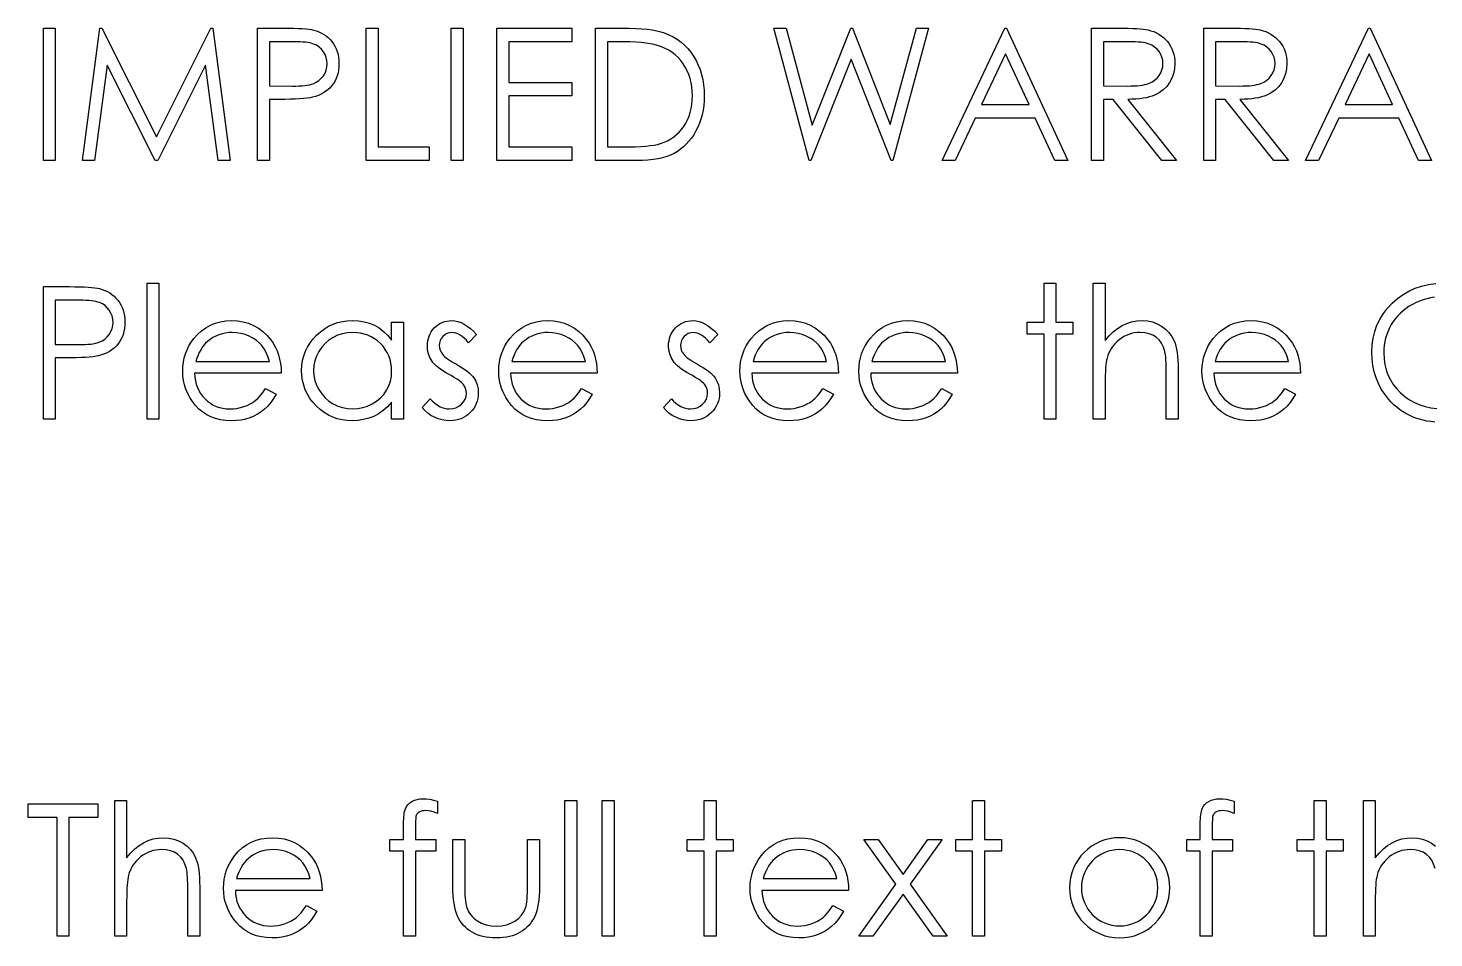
# Model space of a CAD drawing. Header units: millimetres. Extents: x -115 to 178, y -25 to 102.
# Drawn here: x -114.71 to -77.58, y 50.33 to 74.37 of the extents above; entities that cross this region are included whole.
import ezdxf

# ---------------------------------------------------------------- set-up
doc = ezdxf.new("R2010")
doc.units = ezdxf.units.MM

msp = doc.modelspace()

# ---------------------------------------------------------------- linework, layer by layer
at = {"color": 7, "linetype": 'Continuous', "flags": 128}
for points in [[(-114.309, 74.37), (-113.995, 74.37), (-113.995, 74.37), (-113.995, 70.87), (-113.995, 70.87), (-114.309, 70.87), (-114.309, 70.87), (-114.309, 74.37)], [(-113.277, 70.87), (-112.815, 74.37), (-112.815, 74.37), (-112.77, 74.37), (-112.77, 74.37), (-111.325, 71.499), (-111.325, 71.499), (-109.884, 74.37), (-109.884, 74.37), (-109.838, 74.37), (-109.838, 74.37), (-109.373, 70.87), (-109.373, 70.87), (-109.689, 70.87), (-109.689, 70.87), (-110.024, 73.389), (-110.024, 73.389), (-111.288, 70.87), (-111.288, 70.87), (-111.358, 70.87), (-111.358, 70.87), (-112.627, 73.395), (-112.627, 73.395), (-112.961, 70.87), (-112.961, 70.87), (-113.277, 70.87)], [(-108.656, 74.37), (-107.969, 74.37), (-107.969, 74.37), (-107.828, 74.37), (-107.698, 74.367), (-107.58, 74.363), (-107.474, 74.357), (-107.381, 74.35), (-107.299, 74.341), (-107.229, 74.331), (-107.172, 74.318), (-107.172, 74.318), (-107.1, 74.297), (-107.031, 74.271), (-106.966, 74.24), (-106.903, 74.204), (-106.845, 74.164), (-106.79, 74.118), (-106.738, 74.068), (-106.69, 74.012), (-106.645, 73.953), (-106.608, 73.889), (-106.575, 73.822), (-106.549, 73.752), (-106.528, 73.677), (-106.514, 73.599), (-106.505, 73.517), (-106.502, 73.432), (-106.502, 73.432), (-106.505, 73.345), (-106.514, 73.263), (-106.528, 73.185), (-106.548, 73.111), (-106.575, 73.04), (-106.606, 72.973), (-106.644, 72.91), (-106.688, 72.851), (-106.736, 72.796), (-106.789, 72.746), (-106.847, 72.7), (-106.908, 72.66), (-106.975, 72.624), (-107.046, 72.592), (-107.121, 72.566), (-107.2, 72.543), (-107.2, 72.543), (-107.266, 72.53), (-107.345, 72.518), (-107.437, 72.508), (-107.542, 72.501), (-107.66, 72.494), (-107.79, 72.489), (-107.934, 72.487), (-108.091, 72.486), (-108.091, 72.486), (-108.341, 72.486), (-108.341, 72.486), (-108.341, 70.87), (-108.341, 70.87), (-108.656, 70.87), (-108.656, 70.87), (-108.656, 74.37)], [(-105.784, 74.37), (-105.47, 74.37), (-105.47, 74.37), (-105.47, 71.229), (-105.47, 71.229), (-104.123, 71.229), (-104.123, 71.229), (-104.123, 70.87), (-104.123, 70.87), (-105.784, 70.87), (-105.784, 70.87), (-105.784, 74.37)], [(-103.54, 74.37), (-103.226, 74.37), (-103.226, 74.37), (-103.226, 70.87), (-103.226, 70.87), (-103.54, 70.87), (-103.54, 70.87), (-103.54, 74.37)], [(-102.329, 74.37), (-100.354, 74.37), (-100.354, 74.37), (-100.354, 74.011), (-100.354, 74.011), (-102.015, 74.011), (-102.015, 74.011), (-102.015, 72.935), (-102.015, 72.935), (-100.354, 72.935), (-100.354, 72.935), (-100.354, 72.576), (-100.354, 72.576), (-102.015, 72.576), (-102.015, 72.576), (-102.015, 71.229), (-102.015, 71.229), (-100.354, 71.229), (-100.354, 71.229), (-100.354, 70.87), (-100.354, 70.87), (-102.329, 70.87), (-102.329, 70.87), (-102.329, 74.37)], [(-99.726, 70.87), (-99.726, 74.37), (-99.726, 74.37), (-99.019, 74.37), (-99.019, 74.37), (-98.835, 74.368), (-98.663, 74.363), (-98.505, 74.353), (-98.359, 74.339), (-98.227, 74.321), (-98.108, 74.3), (-98.002, 74.274), (-97.909, 74.244), (-97.909, 74.244), (-97.788, 74.196), (-97.675, 74.139), (-97.567, 74.074), (-97.467, 74.001), (-97.374, 73.919), (-97.287, 73.83), (-97.207, 73.732), (-97.134, 73.626), (-97.068, 73.513), (-97.011, 73.395), (-96.964, 73.272), (-96.924, 73.144), (-96.894, 73.01), (-96.872, 72.87), (-96.858, 72.726), (-96.854, 72.576), (-96.854, 72.576), (-96.858, 72.447), (-96.868, 72.321), (-96.885, 72.2), (-96.91, 72.082), (-96.941, 71.968), (-96.979, 71.858), (-97.024, 71.752), (-97.076, 71.651), (-97.133, 71.554), (-97.194, 71.464), (-97.26, 71.38), (-97.33, 71.304), (-97.404, 71.233), (-97.482, 71.169), (-97.565, 71.112), (-97.651, 71.06), (-97.743, 71.016), (-97.845, 70.977), (-97.956, 70.945), (-98.075, 70.918), (-98.203, 70.897), (-98.341, 70.882), (-98.486, 70.873), (-98.641, 70.87), (-98.641, 70.87), (-99.726, 70.87)], [(-95.015, 74.37), (-94.69, 74.37), (-94.69, 74.37), (-94.005, 71.804), (-94.005, 71.804), (-92.986, 74.37), (-92.986, 74.37), (-92.941, 74.37), (-92.941, 74.37), (-91.941, 71.821), (-91.941, 71.821), (-91.252, 74.37), (-91.252, 74.37), (-90.931, 74.37), (-90.931, 74.37), (-91.875, 70.87), (-91.875, 70.87), (-91.92, 70.87), (-91.92, 70.87), (-92.973, 73.547), (-92.973, 73.547), (-94.039, 70.87), (-94.039, 70.87), (-94.083, 70.87), (-94.083, 70.87), (-95.015, 74.37)], [(-88.867, 74.37), (-87.252, 70.87), (-87.252, 70.87), (-87.593, 70.87), (-87.593, 70.87), (-88.111, 71.992), (-88.111, 71.992), (-89.697, 71.992), (-89.697, 71.992), (-90.229, 70.87), (-90.229, 70.87), (-90.572, 70.87), (-90.572, 70.87), (-88.912, 74.37), (-88.912, 74.37), (-88.867, 74.37)], [(-86.623, 74.37), (-85.923, 74.37), (-85.923, 74.37), (-85.783, 74.37), (-85.654, 74.368), (-85.537, 74.363), (-85.432, 74.359), (-85.339, 74.352), (-85.258, 74.344), (-85.188, 74.334), (-85.13, 74.323), (-85.13, 74.323), (-85.054, 74.302), (-84.981, 74.277), (-84.911, 74.246), (-84.846, 74.21), (-84.784, 74.169), (-84.726, 74.122), (-84.672, 74.071), (-84.621, 74.014), (-84.575, 73.954), (-84.535, 73.889), (-84.501, 73.822), (-84.474, 73.751), (-84.452, 73.677), (-84.437, 73.6), (-84.428, 73.519), (-84.425, 73.434), (-84.425, 73.434), (-84.433, 73.295), (-84.459, 73.165), (-84.503, 73.043), (-84.563, 72.929), (-84.639, 72.827), (-84.73, 72.738), (-84.837, 72.662), (-84.958, 72.599), (-85.025, 72.573), (-85.098, 72.55), (-85.177, 72.531), (-85.263, 72.515), (-85.354, 72.503), (-85.452, 72.494), (-85.556, 72.488), (-85.666, 72.486), (-85.666, 72.486), (-84.38, 70.87), (-84.38, 70.87), (-84.768, 70.87), (-84.768, 70.87), (-86.054, 72.486), (-86.054, 72.486), (-86.309, 72.486), (-86.309, 72.486), (-86.309, 70.87), (-86.309, 70.87), (-86.623, 70.87), (-86.623, 70.87), (-86.623, 74.37)], [(-83.662, 74.37), (-82.962, 74.37), (-82.962, 74.37), (-82.821, 74.37), (-82.692, 74.368), (-82.576, 74.363), (-82.471, 74.359), (-82.378, 74.352), (-82.296, 74.344), (-82.226, 74.334), (-82.169, 74.323), (-82.169, 74.323), (-82.092, 74.302), (-82.019, 74.277), (-81.95, 74.246), (-81.885, 74.21), (-81.823, 74.169), (-81.765, 74.122), (-81.71, 74.071), (-81.66, 74.014), (-81.613, 73.954), (-81.573, 73.889), (-81.54, 73.822), (-81.512, 73.751), (-81.491, 73.677), (-81.475, 73.6), (-81.466, 73.519), (-81.463, 73.434), (-81.463, 73.434), (-81.472, 73.295), (-81.498, 73.165), (-81.541, 73.043), (-81.601, 72.929), (-81.678, 72.827), (-81.769, 72.738), (-81.876, 72.662), (-81.996, 72.599), (-82.063, 72.573), (-82.136, 72.55), (-82.216, 72.531), (-82.301, 72.515), (-82.393, 72.503), (-82.49, 72.494), (-82.594, 72.488), (-82.704, 72.486), (-82.704, 72.486), (-81.418, 70.87), (-81.418, 70.87), (-81.807, 70.87), (-81.807, 70.87), (-83.093, 72.486), (-83.093, 72.486), (-83.348, 72.486), (-83.348, 72.486), (-83.348, 70.87), (-83.348, 70.87), (-83.662, 70.87), (-83.662, 70.87), (-83.662, 74.37)], [(-79.265, 74.37), (-77.649, 70.87), (-77.649, 70.87), (-77.991, 70.87), (-77.991, 70.87), (-78.508, 71.992), (-78.508, 71.992), (-80.095, 71.992), (-80.095, 71.992), (-80.627, 70.87), (-80.627, 70.87), (-80.97, 70.87), (-80.97, 70.87), (-79.309, 74.37), (-79.309, 74.37), (-79.265, 74.37)], [(-108.341, 74.011), (-108.341, 72.845), (-108.341, 72.845), (-107.729, 72.837), (-107.729, 72.837), (-107.639, 72.838), (-107.555, 72.841), (-107.478, 72.846), (-107.407, 72.853), (-107.342, 72.862), (-107.283, 72.873), (-107.232, 72.886), (-107.185, 72.901), (-107.104, 72.938), (-107.031, 72.985), (-106.969, 73.043), (-106.915, 73.109), (-106.871, 73.183), (-106.84, 73.261), (-106.822, 73.344), (-106.816, 73.43), (-106.816, 73.43), (-106.822, 73.514), (-106.84, 73.596), (-106.871, 73.673), (-106.915, 73.746), (-106.968, 73.813), (-107.028, 73.869), (-107.098, 73.915), (-107.174, 73.95), (-107.218, 73.965), (-107.267, 73.977), (-107.324, 73.988), (-107.387, 73.996), (-107.456, 74.003), (-107.531, 74.008), (-107.613, 74.011), (-107.701, 74.011), (-107.701, 74.011), (-108.341, 74.011)], [(-99.412, 71.229), (-99.01, 71.229), (-99.01, 71.229), (-98.837, 71.231), (-98.677, 71.235), (-98.531, 71.242), (-98.4, 71.252), (-98.281, 71.264), (-98.177, 71.279), (-98.086, 71.297), (-98.01, 71.318), (-98.01, 71.318), (-97.914, 71.354), (-97.824, 71.394), (-97.739, 71.442), (-97.66, 71.495), (-97.586, 71.555), (-97.516, 71.622), (-97.452, 71.694), (-97.393, 71.774), (-97.341, 71.858), (-97.295, 71.947), (-97.256, 72.041), (-97.224, 72.139), (-97.2, 72.242), (-97.182, 72.349), (-97.172, 72.461), (-97.168, 72.577), (-97.168, 72.577), (-97.172, 72.7), (-97.184, 72.817), (-97.203, 72.93), (-97.229, 73.039), (-97.264, 73.144), (-97.306, 73.243), (-97.355, 73.338), (-97.412, 73.429), (-97.476, 73.514), (-97.546, 73.592), (-97.622, 73.662), (-97.703, 73.727), (-97.791, 73.784), (-97.885, 73.834), (-97.984, 73.877), (-98.09, 73.913), (-98.09, 73.913), (-98.179, 73.936), (-98.28, 73.956), (-98.395, 73.973), (-98.522, 73.987), (-98.663, 73.997), (-98.817, 74.005), (-98.985, 74.01), (-99.166, 74.011), (-99.166, 74.011), (-99.412, 74.011), (-99.412, 74.011), (-99.412, 71.229)], [(-86.309, 74.011), (-86.309, 72.845), (-86.309, 72.845), (-85.669, 72.84), (-85.669, 72.84), (-85.579, 72.841), (-85.495, 72.844), (-85.417, 72.849), (-85.345, 72.856), (-85.279, 72.865), (-85.219, 72.876), (-85.165, 72.89), (-85.117, 72.905), (-85.033, 72.943), (-84.958, 72.99), (-84.894, 73.047), (-84.839, 73.114), (-84.795, 73.188), (-84.764, 73.266), (-84.745, 73.349), (-84.739, 73.435), (-84.739, 73.435), (-84.745, 73.519), (-84.764, 73.6), (-84.796, 73.676), (-84.841, 73.749), (-84.895, 73.814), (-84.958, 73.87), (-85.028, 73.915), (-85.106, 73.95), (-85.151, 73.965), (-85.202, 73.977), (-85.261, 73.988), (-85.325, 73.996), (-85.397, 74.003), (-85.476, 74.008), (-85.561, 74.011), (-85.653, 74.011), (-85.653, 74.011), (-86.309, 74.011)], [(-83.348, 74.011), (-83.348, 72.845), (-83.348, 72.845), (-82.707, 72.84), (-82.707, 72.84), (-82.617, 72.841), (-82.533, 72.844), (-82.455, 72.849), (-82.383, 72.856), (-82.317, 72.865), (-82.258, 72.876), (-82.204, 72.89), (-82.156, 72.905), (-82.072, 72.943), (-81.997, 72.99), (-81.932, 73.047), (-81.878, 73.114), (-81.833, 73.188), (-81.803, 73.266), (-81.784, 73.349), (-81.777, 73.435), (-81.777, 73.435), (-81.784, 73.519), (-81.803, 73.6), (-81.835, 73.676), (-81.879, 73.749), (-81.934, 73.814), (-81.996, 73.87), (-82.066, 73.915), (-82.145, 73.95), (-82.19, 73.965), (-82.241, 73.977), (-82.299, 73.988), (-82.363, 73.996), (-82.436, 74.003), (-82.514, 74.008), (-82.6, 74.011), (-82.692, 74.011), (-82.692, 74.011), (-83.348, 74.011)], [(-88.893, 73.688), (-89.527, 72.351), (-89.527, 72.351), (-88.276, 72.351), (-88.276, 72.351), (-88.893, 73.688)], [(-79.29, 73.688), (-79.924, 72.351), (-79.924, 72.351), (-78.673, 72.351), (-78.673, 72.351), (-79.29, 73.688)], [(-111.572, 67.627), (-111.258, 67.627), (-111.258, 67.627), (-111.258, 64.037), (-111.258, 64.037), (-111.572, 64.037), (-111.572, 64.037), (-111.572, 67.627)], [(-87.88, 67.627), (-87.566, 67.627), (-87.566, 67.627), (-87.566, 66.595), (-87.566, 66.595), (-87.117, 66.595), (-87.117, 66.595), (-87.117, 66.281), (-87.117, 66.281), (-87.566, 66.281), (-87.566, 66.281), (-87.566, 64.037), (-87.566, 64.037), (-87.88, 64.037), (-87.88, 64.037), (-87.88, 66.281), (-87.88, 66.281), (-88.329, 66.281), (-88.329, 66.281), (-88.329, 66.595), (-88.329, 66.595), (-87.88, 66.595), (-87.88, 66.595), (-87.88, 67.627)], [(-86.579, 67.627), (-86.265, 67.627), (-86.265, 67.627), (-86.265, 66.112), (-86.265, 66.112), (-86.161, 66.236), (-86.051, 66.343), (-85.938, 66.434), (-85.819, 66.508), (-85.695, 66.565), (-85.565, 66.607), (-85.431, 66.631), (-85.291, 66.64), (-85.291, 66.64), (-85.15, 66.631), (-85.017, 66.604), (-84.892, 66.558), (-84.775, 66.495), (-84.67, 66.417), (-84.579, 66.326), (-84.503, 66.223), (-84.442, 66.107), (-84.417, 66.042), (-84.395, 65.967), (-84.377, 65.885), (-84.362, 65.794), (-84.35, 65.694), (-84.342, 65.586), (-84.336, 65.469), (-84.335, 65.343), (-84.335, 65.343), (-84.335, 64.037), (-84.335, 64.037), (-84.649, 64.037), (-84.649, 64.037), (-84.649, 65.24), (-84.649, 65.24), (-84.65, 65.345), (-84.651, 65.44), (-84.654, 65.526), (-84.658, 65.604), (-84.663, 65.672), (-84.669, 65.731), (-84.677, 65.782), (-84.686, 65.822), (-84.686, 65.822), (-84.723, 65.94), (-84.774, 66.042), (-84.837, 66.129), (-84.913, 66.199), (-85.003, 66.255), (-85.104, 66.294), (-85.219, 66.318), (-85.347, 66.326), (-85.347, 66.326), (-85.422, 66.323), (-85.496, 66.314), (-85.568, 66.298), (-85.638, 66.277), (-85.706, 66.249), (-85.771, 66.216), (-85.835, 66.176), (-85.896, 66.131), (-85.955, 66.08), (-86.007, 66.028), (-86.055, 65.972), (-86.098, 65.913), (-86.135, 65.851), (-86.167, 65.786), (-86.194, 65.718), (-86.216, 65.648), (-86.216, 65.648), (-86.227, 65.597), (-86.237, 65.536), (-86.246, 65.465), (-86.253, 65.384), (-86.258, 65.294), (-86.262, 65.193), (-86.264, 65.083), (-86.265, 64.962), (-86.265, 64.962), (-86.265, 64.037), (-86.265, 64.037), (-86.579, 64.037), (-86.579, 64.037), (-86.579, 67.627)], [(-77.555, 63.957), (-77.662, 63.969), (-77.766, 63.986), (-77.866, 64.007), (-77.964, 64.034), (-78.059, 64.064), (-78.15, 64.1), (-78.239, 64.141), (-78.325, 64.186), (-78.408, 64.237), (-78.488, 64.292), (-78.564, 64.351), (-78.638, 64.416), (-78.709, 64.485), (-78.776, 64.559), (-78.776, 64.559), (-78.88, 64.692), (-78.97, 64.832), (-79.046, 64.977), (-79.109, 65.13), (-79.157, 65.289), (-79.192, 65.456), (-79.213, 65.628), (-79.22, 65.807), (-79.22, 65.807), (-79.211, 65.996), (-79.186, 66.177), (-79.144, 66.35), (-79.085, 66.516), (-79.01, 66.673), (-78.917, 66.824), (-78.809, 66.966), (-78.683, 67.102), (-78.544, 67.225), (-78.397, 67.332), (-78.242, 67.421), (-78.078, 67.496), (-77.905, 67.553), (-77.724, 67.594), (-77.534, 67.618)], [(-114.309, 67.537), (-113.623, 67.537), (-113.623, 67.537), (-113.481, 67.536), (-113.352, 67.534), (-113.234, 67.529), (-113.128, 67.524), (-113.035, 67.517), (-112.953, 67.508), (-112.883, 67.497), (-112.826, 67.485), (-112.826, 67.485), (-112.754, 67.464), (-112.685, 67.438), (-112.62, 67.407), (-112.557, 67.371), (-112.499, 67.33), (-112.444, 67.285), (-112.392, 67.234), (-112.343, 67.179), (-112.299, 67.119), (-112.261, 67.056), (-112.229, 66.989), (-112.203, 66.919), (-112.182, 66.844), (-112.167, 66.766), (-112.158, 66.684), (-112.156, 66.598), (-112.156, 66.598), (-112.158, 66.512), (-112.167, 66.43), (-112.181, 66.352), (-112.202, 66.277), (-112.228, 66.206), (-112.26, 66.14), (-112.298, 66.077), (-112.341, 66.018), (-112.39, 65.963), (-112.443, 65.913), (-112.501, 65.867), (-112.562, 65.826), (-112.629, 65.791), (-112.7, 65.759), (-112.775, 65.732), (-112.854, 65.71), (-112.854, 65.71), (-112.92, 65.697), (-112.999, 65.685), (-113.091, 65.675), (-113.196, 65.667), (-113.314, 65.661), (-113.444, 65.656), (-113.588, 65.653), (-113.745, 65.653), (-113.745, 65.653), (-113.995, 65.653), (-113.995, 65.653), (-113.995, 64.037), (-113.995, 64.037), (-114.309, 64.037), (-114.309, 64.037), (-114.309, 67.537)], [(-77.565, 67.255), (-77.667, 67.24), (-77.766, 67.218), (-77.864, 67.19), (-77.959, 67.156), (-78.052, 67.116), (-78.144, 67.069), (-78.232, 67.018), (-78.315, 66.962), (-78.393, 66.901), (-78.466, 66.837), (-78.534, 66.768), (-78.596, 66.695), (-78.654, 66.617), (-78.706, 66.536), (-78.753, 66.451), (-78.793, 66.363), (-78.828, 66.274), (-78.856, 66.18), (-78.878, 66.085), (-78.893, 65.988), (-78.903, 65.887), (-78.906, 65.784), (-78.906, 65.784), (-78.899, 65.629), (-78.878, 65.481), (-78.843, 65.339), (-78.794, 65.205), (-78.732, 65.075), (-78.655, 64.954), (-78.564, 64.838), (-78.46, 64.729), (-78.345, 64.63), (-78.222, 64.544), (-78.092, 64.472), (-77.956, 64.412), (-77.811, 64.366), (-77.66, 64.333), (-77.501, 64.313)], [(-113.995, 67.178), (-113.995, 66.011), (-113.995, 66.011), (-113.383, 66.004), (-113.383, 66.004), (-113.293, 66.004), (-113.209, 66.008), (-113.132, 66.013), (-113.061, 66.02), (-112.996, 66.029), (-112.937, 66.04), (-112.885, 66.053), (-112.839, 66.068), (-112.758, 66.105), (-112.685, 66.152), (-112.622, 66.209), (-112.569, 66.276), (-112.525, 66.35), (-112.494, 66.428), (-112.476, 66.511), (-112.47, 66.597), (-112.47, 66.597), (-112.476, 66.681), (-112.494, 66.762), (-112.525, 66.84), (-112.569, 66.913), (-112.622, 66.98), (-112.682, 67.036), (-112.752, 67.082), (-112.828, 67.117), (-112.871, 67.131), (-112.921, 67.144), (-112.978, 67.154), (-113.04, 67.163), (-113.11, 67.17), (-113.185, 67.175), (-113.267, 67.177), (-113.355, 67.178), (-113.355, 67.178), (-113.995, 67.178)], [(-108.441, 64.845), (-108.162, 64.698), (-108.162, 64.698), (-108.231, 64.581), (-108.304, 64.476), (-108.383, 64.382), (-108.467, 64.301), (-108.556, 64.23), (-108.65, 64.168), (-108.75, 64.115), (-108.855, 64.071), (-108.967, 64.036), (-109.085, 64.012), (-109.211, 63.997), (-109.343, 63.992), (-109.343, 63.992), (-109.491, 63.999), (-109.629, 64.018), (-109.76, 64.049), (-109.883, 64.093), (-109.996, 64.15), (-110.102, 64.219), (-110.2, 64.301), (-110.289, 64.396), (-110.369, 64.498), (-110.439, 64.604), (-110.497, 64.714), (-110.544, 64.827), (-110.582, 64.942), (-110.609, 65.061), (-110.624, 65.183), (-110.63, 65.309), (-110.63, 65.309), (-110.625, 65.427), (-110.612, 65.542), (-110.589, 65.653), (-110.556, 65.762), (-110.515, 65.867), (-110.464, 65.969), (-110.404, 66.068), (-110.335, 66.163), (-110.335, 66.163), (-110.238, 66.274), (-110.133, 66.372), (-110.02, 66.453), (-109.899, 66.521), (-109.77, 66.572), (-109.633, 66.61), (-109.488, 66.632), (-109.336, 66.64), (-109.336, 66.64), (-109.179, 66.632), (-109.029, 66.608), (-108.888, 66.569), (-108.756, 66.514), (-108.631, 66.443), (-108.515, 66.356), (-108.406, 66.254), (-108.306, 66.136), (-108.306, 66.136), (-108.241, 66.044), (-108.186, 65.948), (-108.138, 65.845), (-108.1, 65.737), (-108.069, 65.623), (-108.046, 65.504), (-108.033, 65.379), (-108.027, 65.249), (-108.027, 65.249), (-110.316, 65.249), (-110.316, 65.249), (-110.309, 65.148), (-110.295, 65.051), (-110.273, 64.959), (-110.242, 64.872), (-110.204, 64.79), (-110.158, 64.712), (-110.103, 64.639), (-110.041, 64.571), (-109.972, 64.509), (-109.9, 64.455), (-109.824, 64.409), (-109.743, 64.372), (-109.659, 64.344), (-109.571, 64.323), (-109.479, 64.311), (-109.383, 64.306), (-109.383, 64.306), (-109.289, 64.31), (-109.197, 64.321), (-109.106, 64.34), (-109.016, 64.366), (-108.93, 64.398), (-108.85, 64.436), (-108.778, 64.478), (-108.712, 64.525), (-108.649, 64.582), (-108.582, 64.655), (-108.513, 64.742), (-108.441, 64.845)], [(-104.797, 66.595), (-104.797, 64.037), (-104.797, 64.037), (-105.111, 64.037), (-105.111, 64.037), (-105.111, 64.48), (-105.111, 64.48), (-105.219, 64.362), (-105.334, 64.261), (-105.456, 64.177), (-105.583, 64.109), (-105.717, 64.058), (-105.857, 64.022), (-106.003, 63.999), (-106.155, 63.992), (-106.155, 63.992), (-106.291, 63.999), (-106.421, 64.017), (-106.547, 64.047), (-106.667, 64.089), (-106.782, 64.144), (-106.893, 64.21), (-106.998, 64.289), (-107.098, 64.38), (-107.19, 64.48), (-107.269, 64.584), (-107.336, 64.694), (-107.391, 64.81), (-107.434, 64.93), (-107.464, 65.056), (-107.483, 65.187), (-107.489, 65.323), (-107.489, 65.323), (-107.483, 65.456), (-107.464, 65.585), (-107.433, 65.709), (-107.39, 65.828), (-107.335, 65.941), (-107.267, 66.05), (-107.187, 66.155), (-107.095, 66.253), (-106.994, 66.344), (-106.887, 66.422), (-106.777, 66.489), (-106.66, 66.543), (-106.539, 66.586), (-106.413, 66.616), (-106.282, 66.633), (-106.146, 66.64), (-106.146, 66.64), (-105.989, 66.632), (-105.841, 66.609), (-105.7, 66.57), (-105.566, 66.516), (-105.441, 66.445), (-105.322, 66.355), (-105.213, 66.248), (-105.111, 66.122), (-105.111, 66.122), (-105.111, 66.595), (-105.111, 66.595), (-104.797, 66.595)], [(-102.867, 66.276), (-103.08, 66.056), (-103.08, 66.056), (-103.136, 66.119), (-103.192, 66.174), (-103.248, 66.22), (-103.303, 66.258), (-103.359, 66.288), (-103.413, 66.309), (-103.468, 66.321), (-103.522, 66.326), (-103.522, 66.326), (-103.588, 66.319), (-103.649, 66.3), (-103.706, 66.267), (-103.757, 66.222), (-103.8, 66.168), (-103.83, 66.11), (-103.848, 66.048), (-103.854, 65.981), (-103.854, 65.981), (-103.849, 65.921), (-103.833, 65.863), (-103.805, 65.805), (-103.767, 65.749), (-103.767, 65.749), (-103.743, 65.721), (-103.712, 65.691), (-103.675, 65.66), (-103.633, 65.627), (-103.584, 65.594), (-103.529, 65.559), (-103.469, 65.523), (-103.402, 65.486), (-103.402, 65.486), (-103.321, 65.439), (-103.246, 65.394), (-103.178, 65.348), (-103.117, 65.303), (-103.063, 65.258), (-103.016, 65.214), (-102.975, 65.17), (-102.941, 65.127), (-102.941, 65.127), (-102.89, 65.036), (-102.852, 64.94), (-102.83, 64.839), (-102.822, 64.731), (-102.822, 64.731), (-102.826, 64.656), (-102.836, 64.583), (-102.852, 64.512), (-102.876, 64.446), (-102.906, 64.381), (-102.943, 64.32), (-102.986, 64.262), (-103.037, 64.207), (-103.092, 64.156), (-103.15, 64.113), (-103.212, 64.076), (-103.277, 64.046), (-103.346, 64.022), (-103.418, 64.006), (-103.493, 63.996), (-103.572, 63.992), (-103.572, 63.992), (-103.678, 63.998), (-103.781, 64.015), (-103.882, 64.044), (-103.98, 64.084), (-104.074, 64.135), (-104.159, 64.194), (-104.235, 64.262), (-104.303, 64.339), (-104.303, 64.339), (-104.095, 64.576), (-104.095, 64.576), (-104.034, 64.512), (-103.973, 64.458), (-103.911, 64.412), (-103.849, 64.374), (-103.785, 64.344), (-103.72, 64.323), (-103.654, 64.311), (-103.588, 64.306), (-103.588, 64.306), (-103.497, 64.314), (-103.414, 64.337), (-103.338, 64.375), (-103.268, 64.429), (-103.211, 64.493), (-103.169, 64.563), (-103.145, 64.637), (-103.136, 64.718), (-103.136, 64.718), (-103.142, 64.785), (-103.158, 64.848), (-103.185, 64.907), (-103.223, 64.962), (-103.223, 64.962), (-103.247, 64.989), (-103.279, 65.017), (-103.317, 65.048), (-103.362, 65.08), (-103.414, 65.114), (-103.473, 65.149), (-103.538, 65.186), (-103.61, 65.226), (-103.61, 65.226), (-103.688, 65.27), (-103.76, 65.314), (-103.824, 65.358), (-103.883, 65.402), (-103.935, 65.445), (-103.98, 65.488), (-104.019, 65.532), (-104.051, 65.575), (-104.051, 65.575), (-104.102, 65.664), (-104.139, 65.76), (-104.161, 65.861), (-104.168, 65.969), (-104.168, 65.969), (-104.166, 66.04), (-104.157, 66.107), (-104.142, 66.171), (-104.123, 66.233), (-104.097, 66.291), (-104.065, 66.347), (-104.028, 66.399), (-103.985, 66.448), (-103.938, 66.493), (-103.887, 66.532), (-103.834, 66.565), (-103.778, 66.592), (-103.718, 66.613), (-103.656, 66.628), (-103.591, 66.637), (-103.522, 66.64), (-103.522, 66.64), (-103.441, 66.634), (-103.359, 66.617), (-103.277, 66.589), (-103.195, 66.549), (-103.114, 66.497), (-103.032, 66.435), (-102.949, 66.361), (-102.867, 66.276)], [(-100.095, 64.845), (-99.816, 64.698), (-99.816, 64.698), (-99.885, 64.581), (-99.958, 64.476), (-100.037, 64.382), (-100.121, 64.301), (-100.21, 64.23), (-100.304, 64.168), (-100.404, 64.115), (-100.509, 64.071), (-100.621, 64.036), (-100.739, 64.012), (-100.865, 63.997), (-100.997, 63.992), (-100.997, 63.992), (-101.144, 63.999), (-101.283, 64.018), (-101.414, 64.049), (-101.536, 64.093), (-101.65, 64.15), (-101.756, 64.219), (-101.854, 64.301), (-101.943, 64.396), (-102.023, 64.498), (-102.092, 64.604), (-102.151, 64.714), (-102.198, 64.827), (-102.236, 64.942), (-102.263, 65.061), (-102.278, 65.183), (-102.284, 65.309), (-102.284, 65.309), (-102.279, 65.427), (-102.266, 65.542), (-102.242, 65.653), (-102.21, 65.762), (-102.169, 65.867), (-102.118, 65.969), (-102.058, 66.068), (-101.989, 66.163), (-101.989, 66.163), (-101.892, 66.274), (-101.787, 66.372), (-101.674, 66.453), (-101.552, 66.521), (-101.423, 66.572), (-101.287, 66.61), (-101.142, 66.632), (-100.989, 66.64), (-100.989, 66.64), (-100.832, 66.632), (-100.683, 66.608), (-100.542, 66.569), (-100.41, 66.514), (-100.285, 66.443), (-100.168, 66.356), (-100.06, 66.254), (-99.96, 66.136), (-99.96, 66.136), (-99.895, 66.044), (-99.84, 65.948), (-99.792, 65.845), (-99.753, 65.737), (-99.723, 65.623), (-99.7, 65.504), (-99.687, 65.379), (-99.681, 65.249), (-99.681, 65.249), (-101.97, 65.249), (-101.97, 65.249), (-101.963, 65.148), (-101.949, 65.051), (-101.927, 64.959), (-101.896, 64.872), (-101.858, 64.79), (-101.812, 64.712), (-101.757, 64.639), (-101.695, 64.571), (-101.626, 64.509), (-101.554, 64.455), (-101.477, 64.409), (-101.397, 64.372), (-101.313, 64.344), (-101.224, 64.323), (-101.133, 64.311), (-101.036, 64.306), (-101.036, 64.306), (-100.943, 64.31), (-100.851, 64.321), (-100.76, 64.34), (-100.67, 64.366), (-100.584, 64.398), (-100.504, 64.436), (-100.432, 64.478), (-100.366, 64.525), (-100.302, 64.582), (-100.236, 64.655), (-100.166, 64.742), (-100.095, 64.845)], [(-96.495, 66.276), (-96.708, 66.056), (-96.708, 66.056), (-96.765, 66.119), (-96.821, 66.174), (-96.877, 66.22), (-96.931, 66.258), (-96.987, 66.288), (-97.041, 66.309), (-97.096, 66.321), (-97.15, 66.326), (-97.15, 66.326), (-97.216, 66.319), (-97.277, 66.3), (-97.334, 66.267), (-97.385, 66.222), (-97.428, 66.168), (-97.458, 66.11), (-97.476, 66.048), (-97.482, 65.981), (-97.482, 65.981), (-97.477, 65.921), (-97.461, 65.863), (-97.433, 65.805), (-97.396, 65.749), (-97.396, 65.749), (-97.371, 65.721), (-97.34, 65.691), (-97.304, 65.66), (-97.261, 65.627), (-97.212, 65.594), (-97.157, 65.559), (-97.097, 65.523), (-97.03, 65.486), (-97.03, 65.486), (-96.949, 65.439), (-96.875, 65.394), (-96.807, 65.348), (-96.746, 65.303), (-96.692, 65.258), (-96.644, 65.214), (-96.603, 65.17), (-96.57, 65.127), (-96.57, 65.127), (-96.518, 65.036), (-96.48, 64.94), (-96.458, 64.839), (-96.45, 64.731), (-96.45, 64.731), (-96.454, 64.656), (-96.464, 64.583), (-96.481, 64.512), (-96.504, 64.446), (-96.535, 64.381), (-96.571, 64.32), (-96.614, 64.262), (-96.665, 64.207), (-96.72, 64.156), (-96.779, 64.113), (-96.84, 64.076), (-96.905, 64.046), (-96.974, 64.022), (-97.046, 64.006), (-97.121, 63.996), (-97.2, 63.992), (-97.2, 63.992), (-97.306, 63.998), (-97.409, 64.015), (-97.51, 64.044), (-97.609, 64.084), (-97.702, 64.135), (-97.787, 64.194), (-97.863, 64.262), (-97.931, 64.339), (-97.931, 64.339), (-97.723, 64.576), (-97.723, 64.576), (-97.663, 64.512), (-97.602, 64.458), (-97.539, 64.412), (-97.477, 64.374), (-97.413, 64.344), (-97.348, 64.323), (-97.283, 64.311), (-97.216, 64.306), (-97.216, 64.306), (-97.126, 64.314), (-97.042, 64.337), (-96.966, 64.375), (-96.896, 64.429), (-96.839, 64.493), (-96.797, 64.563), (-96.773, 64.637), (-96.765, 64.718), (-96.765, 64.718), (-96.77, 64.785), (-96.786, 64.848), (-96.813, 64.907), (-96.851, 64.962), (-96.851, 64.962), (-96.875, 64.989), (-96.907, 65.017), (-96.945, 65.048), (-96.99, 65.08), (-97.042, 65.114), (-97.101, 65.149), (-97.166, 65.186), (-97.238, 65.226), (-97.238, 65.226), (-97.316, 65.27), (-97.388, 65.314), (-97.452, 65.358), (-97.511, 65.402), (-97.563, 65.445), (-97.608, 65.488), (-97.647, 65.532), (-97.679, 65.575), (-97.679, 65.575), (-97.731, 65.664), (-97.767, 65.76), (-97.79, 65.861), (-97.797, 65.969), (-97.797, 65.969), (-97.794, 66.04), (-97.785, 66.107), (-97.771, 66.171), (-97.751, 66.233), (-97.725, 66.291), (-97.694, 66.347), (-97.656, 66.399), (-97.614, 66.448), (-97.566, 66.493), (-97.515, 66.532), (-97.462, 66.565), (-97.406, 66.592), (-97.346, 66.613), (-97.284, 66.628), (-97.219, 66.637), (-97.15, 66.64), (-97.15, 66.64), (-97.069, 66.634), (-96.987, 66.617), (-96.905, 66.589), (-96.823, 66.549), (-96.742, 66.497), (-96.66, 66.435), (-96.577, 66.361), (-96.495, 66.276)], [(-93.723, 64.845), (-93.444, 64.698), (-93.444, 64.698), (-93.513, 64.581), (-93.586, 64.476), (-93.665, 64.382), (-93.749, 64.301), (-93.838, 64.23), (-93.932, 64.168), (-94.032, 64.115), (-94.137, 64.071), (-94.249, 64.036), (-94.367, 64.012), (-94.493, 63.997), (-94.625, 63.992), (-94.625, 63.992), (-94.773, 63.999), (-94.911, 64.018), (-95.042, 64.049), (-95.165, 64.093), (-95.278, 64.15), (-95.384, 64.219), (-95.482, 64.301), (-95.571, 64.396), (-95.651, 64.498), (-95.721, 64.604), (-95.779, 64.714), (-95.826, 64.827), (-95.864, 64.942), (-95.891, 65.061), (-95.906, 65.183), (-95.912, 65.309), (-95.912, 65.309), (-95.907, 65.427), (-95.894, 65.542), (-95.871, 65.653), (-95.838, 65.762), (-95.797, 65.867), (-95.746, 65.969), (-95.686, 66.068), (-95.617, 66.163), (-95.617, 66.163), (-95.52, 66.274), (-95.415, 66.372), (-95.302, 66.453), (-95.181, 66.521), (-95.052, 66.572), (-94.915, 66.61), (-94.771, 66.632), (-94.618, 66.64), (-94.618, 66.64), (-94.461, 66.632), (-94.311, 66.608), (-94.17, 66.569), (-94.038, 66.514), (-93.913, 66.443), (-93.797, 66.356), (-93.688, 66.254), (-93.588, 66.136), (-93.588, 66.136), (-93.523, 66.044), (-93.468, 65.948), (-93.42, 65.845), (-93.382, 65.737), (-93.351, 65.623), (-93.328, 65.504), (-93.315, 65.379), (-93.309, 65.249), (-93.309, 65.249), (-95.598, 65.249), (-95.598, 65.249), (-95.592, 65.148), (-95.578, 65.051), (-95.555, 64.959), (-95.524, 64.872), (-95.486, 64.79), (-95.44, 64.712), (-95.385, 64.639), (-95.323, 64.571), (-95.254, 64.509), (-95.182, 64.455), (-95.106, 64.409), (-95.025, 64.372), (-94.941, 64.344), (-94.853, 64.323), (-94.761, 64.311), (-94.665, 64.306), (-94.665, 64.306), (-94.571, 64.31), (-94.479, 64.321), (-94.388, 64.34), (-94.298, 64.366), (-94.212, 64.398), (-94.133, 64.436), (-94.06, 64.478), (-93.994, 64.525), (-93.931, 64.582), (-93.864, 64.655), (-93.795, 64.742), (-93.723, 64.845)], [(-90.582, 64.845), (-90.303, 64.698), (-90.303, 64.698), (-90.372, 64.581), (-90.445, 64.476), (-90.524, 64.382), (-90.608, 64.301), (-90.697, 64.23), (-90.791, 64.168), (-90.891, 64.115), (-90.996, 64.071), (-91.108, 64.036), (-91.226, 64.012), (-91.352, 63.997), (-91.484, 63.992), (-91.484, 63.992), (-91.632, 63.999), (-91.77, 64.018), (-91.901, 64.049), (-92.024, 64.093), (-92.137, 64.15), (-92.243, 64.219), (-92.341, 64.301), (-92.43, 64.396), (-92.51, 64.498), (-92.58, 64.604), (-92.638, 64.714), (-92.685, 64.827), (-92.723, 64.942), (-92.75, 65.061), (-92.765, 65.183), (-92.771, 65.309), (-92.771, 65.309), (-92.766, 65.427), (-92.753, 65.542), (-92.73, 65.653), (-92.697, 65.762), (-92.656, 65.867), (-92.605, 65.969), (-92.545, 66.068), (-92.476, 66.163), (-92.476, 66.163), (-92.379, 66.274), (-92.274, 66.372), (-92.161, 66.453), (-92.04, 66.521), (-91.911, 66.572), (-91.774, 66.61), (-91.63, 66.632), (-91.477, 66.64), (-91.477, 66.64), (-91.32, 66.632), (-91.17, 66.608), (-91.029, 66.569), (-90.897, 66.514), (-90.772, 66.443), (-90.656, 66.356), (-90.547, 66.254), (-90.447, 66.136), (-90.447, 66.136), (-90.382, 66.044), (-90.327, 65.948), (-90.279, 65.845), (-90.241, 65.737), (-90.21, 65.623), (-90.187, 65.504), (-90.174, 65.379), (-90.168, 65.249), (-90.168, 65.249), (-92.457, 65.249), (-92.457, 65.249), (-92.451, 65.148), (-92.437, 65.051), (-92.414, 64.959), (-92.383, 64.872), (-92.345, 64.79), (-92.299, 64.712), (-92.244, 64.639), (-92.182, 64.571), (-92.113, 64.509), (-92.041, 64.455), (-91.965, 64.409), (-91.884, 64.372), (-91.8, 64.344), (-91.712, 64.323), (-91.62, 64.311), (-91.524, 64.306), (-91.524, 64.306), (-91.43, 64.31), (-91.338, 64.321), (-91.247, 64.34), (-91.157, 64.366), (-91.071, 64.398), (-90.991, 64.436), (-90.919, 64.478), (-90.853, 64.525), (-90.79, 64.582), (-90.723, 64.655), (-90.654, 64.742), (-90.582, 64.845)], [(-81.518, 64.845), (-81.239, 64.698), (-81.239, 64.698), (-81.308, 64.581), (-81.381, 64.476), (-81.46, 64.382), (-81.544, 64.301), (-81.633, 64.23), (-81.727, 64.168), (-81.827, 64.115), (-81.932, 64.071), (-82.044, 64.036), (-82.162, 64.012), (-82.288, 63.997), (-82.42, 63.992), (-82.42, 63.992), (-82.568, 63.999), (-82.706, 64.018), (-82.837, 64.049), (-82.959, 64.093), (-83.073, 64.15), (-83.179, 64.219), (-83.277, 64.301), (-83.366, 64.396), (-83.446, 64.498), (-83.515, 64.604), (-83.574, 64.714), (-83.621, 64.827), (-83.659, 64.942), (-83.686, 65.061), (-83.701, 65.183), (-83.707, 65.309), (-83.707, 65.309), (-83.702, 65.427), (-83.689, 65.542), (-83.665, 65.653), (-83.633, 65.762), (-83.592, 65.867), (-83.541, 65.969), (-83.481, 66.068), (-83.412, 66.163), (-83.412, 66.163), (-83.315, 66.274), (-83.21, 66.372), (-83.097, 66.453), (-82.976, 66.521), (-82.847, 66.572), (-82.71, 66.61), (-82.565, 66.632), (-82.413, 66.64), (-82.413, 66.64), (-82.256, 66.632), (-82.106, 66.608), (-81.965, 66.569), (-81.833, 66.514), (-81.708, 66.443), (-81.592, 66.356), (-81.483, 66.254), (-81.383, 66.136), (-81.383, 66.136), (-81.318, 66.044), (-81.263, 65.948), (-81.215, 65.845), (-81.176, 65.737), (-81.146, 65.623), (-81.123, 65.504), (-81.11, 65.379), (-81.104, 65.249), (-81.104, 65.249), (-83.393, 65.249), (-83.393, 65.249), (-83.386, 65.148), (-83.372, 65.051), (-83.35, 64.959), (-83.319, 64.872), (-83.281, 64.79), (-83.235, 64.712), (-83.18, 64.639), (-83.118, 64.571), (-83.049, 64.509), (-82.977, 64.455), (-82.901, 64.409), (-82.82, 64.372), (-82.736, 64.344), (-82.647, 64.323), (-82.556, 64.311), (-82.46, 64.306), (-82.46, 64.306), (-82.366, 64.31), (-82.274, 64.321), (-82.183, 64.34), (-82.093, 64.366), (-82.007, 64.398), (-81.927, 64.436), (-81.855, 64.478), (-81.789, 64.525), (-81.725, 64.582), (-81.659, 64.655), (-81.589, 64.742), (-81.518, 64.845)], [(-108.341, 65.563), (-108.379, 65.687), (-108.424, 65.798), (-108.477, 65.895), (-108.537, 65.979), (-108.606, 66.054), (-108.686, 66.12), (-108.775, 66.179), (-108.876, 66.23), (-108.982, 66.272), (-109.092, 66.302), (-109.205, 66.32), (-109.32, 66.326), (-109.32, 66.326), (-109.413, 66.322), (-109.505, 66.311), (-109.592, 66.292), (-109.676, 66.266), (-109.757, 66.232), (-109.834, 66.191), (-109.908, 66.142), (-109.979, 66.086), (-109.979, 66.086), (-110.028, 66.04), (-110.073, 65.988), (-110.116, 65.931), (-110.155, 65.868), (-110.192, 65.8), (-110.225, 65.726), (-110.256, 65.648), (-110.283, 65.563), (-110.283, 65.563), (-108.341, 65.563)], [(-106.141, 66.326), (-106.279, 66.317), (-106.411, 66.293), (-106.537, 66.251), (-106.658, 66.194), (-106.77, 66.122), (-106.87, 66.035), (-106.959, 65.936), (-107.035, 65.824), (-107.096, 65.703), (-107.14, 65.578), (-107.166, 65.451), (-107.175, 65.319), (-107.175, 65.319), (-107.166, 65.189), (-107.14, 65.061), (-107.096, 64.937), (-107.034, 64.815), (-106.957, 64.701), (-106.868, 64.601), (-106.767, 64.514), (-106.655, 64.44), (-106.533, 64.381), (-106.408, 64.34), (-106.278, 64.315), (-106.144, 64.306), (-106.144, 64.306), (-106.008, 64.315), (-105.876, 64.339), (-105.747, 64.381), (-105.622, 64.439), (-105.507, 64.511), (-105.404, 64.595), (-105.318, 64.691), (-105.244, 64.799), (-105.186, 64.916), (-105.144, 65.04), (-105.119, 65.172), (-105.111, 65.31), (-105.111, 65.31), (-105.116, 65.416), (-105.13, 65.518), (-105.153, 65.615), (-105.185, 65.708), (-105.227, 65.796), (-105.278, 65.88), (-105.339, 65.96), (-105.409, 66.035), (-105.485, 66.103), (-105.566, 66.162), (-105.651, 66.212), (-105.74, 66.253), (-105.834, 66.285), (-105.932, 66.307), (-106.035, 66.321), (-106.141, 66.326)], [(-99.995, 65.563), (-100.032, 65.687), (-100.078, 65.798), (-100.131, 65.895), (-100.191, 65.979), (-100.26, 66.054), (-100.34, 66.12), (-100.429, 66.179), (-100.53, 66.23), (-100.636, 66.272), (-100.746, 66.302), (-100.858, 66.32), (-100.973, 66.326), (-100.973, 66.326), (-101.067, 66.322), (-101.158, 66.311), (-101.246, 66.292), (-101.33, 66.266), (-101.411, 66.232), (-101.488, 66.191), (-101.562, 66.142), (-101.632, 66.086), (-101.632, 66.086), (-101.681, 66.04), (-101.727, 65.988), (-101.77, 65.931), (-101.809, 65.868), (-101.846, 65.8), (-101.879, 65.726), (-101.909, 65.648), (-101.937, 65.563), (-101.937, 65.563), (-99.995, 65.563)], [(-93.623, 65.563), (-93.661, 65.687), (-93.706, 65.798), (-93.759, 65.895), (-93.819, 65.979), (-93.888, 66.054), (-93.968, 66.12), (-94.057, 66.179), (-94.158, 66.23), (-94.264, 66.272), (-94.374, 66.302), (-94.487, 66.32), (-94.602, 66.326), (-94.602, 66.326), (-94.696, 66.322), (-94.787, 66.311), (-94.874, 66.292), (-94.958, 66.266), (-95.039, 66.232), (-95.116, 66.191), (-95.19, 66.142), (-95.261, 66.086), (-95.261, 66.086), (-95.31, 66.04), (-95.355, 65.988), (-95.398, 65.931), (-95.437, 65.868), (-95.474, 65.8), (-95.507, 65.726), (-95.538, 65.648), (-95.565, 65.563), (-95.565, 65.563), (-93.623, 65.563)], [(-90.482, 65.563), (-90.52, 65.687), (-90.565, 65.798), (-90.618, 65.895), (-90.678, 65.979), (-90.747, 66.054), (-90.827, 66.12), (-90.916, 66.179), (-91.017, 66.23), (-91.123, 66.272), (-91.233, 66.302), (-91.346, 66.32), (-91.461, 66.326), (-91.461, 66.326), (-91.554, 66.322), (-91.646, 66.311), (-91.733, 66.292), (-91.817, 66.266), (-91.898, 66.232), (-91.975, 66.191), (-92.049, 66.142), (-92.12, 66.086), (-92.12, 66.086), (-92.169, 66.04), (-92.214, 65.988), (-92.257, 65.931), (-92.296, 65.868), (-92.333, 65.8), (-92.366, 65.726), (-92.397, 65.648), (-92.424, 65.563), (-92.424, 65.563), (-90.482, 65.563)], [(-81.418, 65.563), (-81.456, 65.687), (-81.501, 65.798), (-81.554, 65.895), (-81.614, 65.979), (-81.683, 66.054), (-81.763, 66.12), (-81.852, 66.179), (-81.953, 66.23), (-82.059, 66.272), (-82.169, 66.302), (-82.281, 66.32), (-82.396, 66.326), (-82.396, 66.326), (-82.49, 66.322), (-82.582, 66.311), (-82.669, 66.292), (-82.753, 66.266), (-82.834, 66.232), (-82.911, 66.191), (-82.985, 66.142), (-83.055, 66.086), (-83.055, 66.086), (-83.105, 66.04), (-83.15, 65.988), (-83.193, 65.931), (-83.232, 65.868), (-83.269, 65.8), (-83.302, 65.726), (-83.332, 65.648), (-83.36, 65.563), (-83.36, 65.563), (-81.418, 65.563)], [(-114.713, 53.511), (-114.713, 53.87), (-114.713, 53.87), (-112.873, 53.87), (-112.873, 53.87), (-112.873, 53.511), (-112.873, 53.511), (-113.636, 53.511), (-113.636, 53.511), (-113.636, 50.37), (-113.636, 50.37), (-113.95, 50.37), (-113.95, 50.37), (-113.95, 53.511), (-113.95, 53.511), (-114.713, 53.511)], [(-112.425, 53.96), (-112.111, 53.96), (-112.111, 53.96), (-112.111, 52.445), (-112.111, 52.445), (-112.007, 52.569), (-111.898, 52.676), (-111.784, 52.768), (-111.665, 52.841), (-111.541, 52.899), (-111.411, 52.94), (-111.277, 52.965), (-111.138, 52.973), (-111.138, 52.973), (-110.996, 52.964), (-110.863, 52.937), (-110.738, 52.892), (-110.621, 52.829), (-110.516, 52.75), (-110.425, 52.66), (-110.349, 52.556), (-110.288, 52.44), (-110.263, 52.375), (-110.241, 52.301), (-110.223, 52.219), (-110.208, 52.127), (-110.197, 52.027), (-110.188, 51.919), (-110.183, 51.802), (-110.181, 51.677), (-110.181, 51.677), (-110.181, 50.37), (-110.181, 50.37), (-110.495, 50.37), (-110.495, 50.37), (-110.495, 51.574), (-110.495, 51.574), (-110.496, 51.678), (-110.497, 51.773), (-110.5, 51.86), (-110.504, 51.937), (-110.509, 52.005), (-110.516, 52.064), (-110.523, 52.115), (-110.532, 52.156), (-110.532, 52.156), (-110.57, 52.273), (-110.62, 52.376), (-110.683, 52.462), (-110.76, 52.533), (-110.849, 52.588), (-110.95, 52.627), (-111.065, 52.651), (-111.193, 52.659), (-111.193, 52.659), (-111.269, 52.656), (-111.342, 52.647), (-111.414, 52.632), (-111.484, 52.611), (-111.552, 52.583), (-111.617, 52.55), (-111.681, 52.51), (-111.743, 52.464), (-111.801, 52.414), (-111.853, 52.361), (-111.901, 52.305), (-111.944, 52.246), (-111.981, 52.184), (-112.013, 52.12), (-112.041, 52.052), (-112.062, 51.982), (-112.062, 51.982), (-112.074, 51.93), (-112.083, 51.869), (-112.092, 51.799), (-112.099, 51.717), (-112.104, 51.627), (-112.108, 51.526), (-112.11, 51.416), (-112.111, 51.295), (-112.111, 51.295), (-112.111, 50.37), (-112.111, 50.37), (-112.425, 50.37), (-112.425, 50.37), (-112.425, 53.96)], [(-103.899, 53.939), (-103.899, 53.612), (-103.899, 53.612), (-103.989, 53.647), (-104.072, 53.671), (-104.148, 53.686), (-104.217, 53.691), (-104.217, 53.691), (-104.264, 53.688), (-104.308, 53.681), (-104.346, 53.669), (-104.382, 53.651), (-104.411, 53.63), (-104.435, 53.608), (-104.452, 53.584), (-104.464, 53.559), (-104.468, 53.544), (-104.471, 53.523), (-104.474, 53.496), (-104.476, 53.465), (-104.478, 53.427), (-104.479, 53.385), (-104.48, 53.336), (-104.48, 53.283), (-104.48, 53.283), (-104.48, 52.928), (-104.48, 52.928), (-103.944, 52.928), (-103.944, 52.928), (-103.944, 52.614), (-103.944, 52.614), (-104.481, 52.614), (-104.481, 52.614), (-104.482, 50.37), (-104.482, 50.37), (-104.797, 50.37), (-104.797, 50.37), (-104.797, 52.614), (-104.797, 52.614), (-105.156, 52.614), (-105.156, 52.614), (-105.156, 52.928), (-105.156, 52.928), (-104.797, 52.928), (-104.797, 52.928), (-104.797, 53.337), (-104.797, 53.337), (-104.796, 53.405), (-104.793, 53.467), (-104.79, 53.525), (-104.784, 53.578), (-104.777, 53.625), (-104.768, 53.668), (-104.758, 53.706), (-104.746, 53.738), (-104.717, 53.795), (-104.678, 53.847), (-104.631, 53.892), (-104.575, 53.931), (-104.511, 53.964), (-104.441, 53.987), (-104.365, 54), (-104.282, 54.005), (-104.282, 54.005), (-104.198, 54.001), (-104.106, 53.989), (-104.006, 53.968), (-103.899, 53.939)], [(-100.534, 53.96), (-100.22, 53.96), (-100.22, 53.96), (-100.22, 50.37), (-100.22, 50.37), (-100.534, 50.37), (-100.534, 50.37), (-100.534, 53.96)], [(-99.547, 53.96), (-99.232, 53.96), (-99.232, 53.96), (-99.232, 50.37), (-99.232, 50.37), (-99.547, 50.37), (-99.547, 50.37), (-99.547, 53.96)], [(-96.854, 53.96), (-96.54, 53.96), (-96.54, 53.96), (-96.54, 52.928), (-96.54, 52.928), (-96.091, 52.928), (-96.091, 52.928), (-96.091, 52.614), (-96.091, 52.614), (-96.54, 52.614), (-96.54, 52.614), (-96.54, 50.37), (-96.54, 50.37), (-96.854, 50.37), (-96.854, 50.37), (-96.854, 52.614), (-96.854, 52.614), (-97.303, 52.614), (-97.303, 52.614), (-97.303, 52.928), (-97.303, 52.928), (-96.854, 52.928), (-96.854, 52.928), (-96.854, 53.96)], [(-89.764, 53.96), (-89.45, 53.96), (-89.45, 53.96), (-89.45, 52.928), (-89.45, 52.928), (-89.002, 52.928), (-89.002, 52.928), (-89.002, 52.614), (-89.002, 52.614), (-89.45, 52.614), (-89.45, 52.614), (-89.45, 50.37), (-89.45, 50.37), (-89.765, 50.37), (-89.765, 50.37), (-89.765, 52.614), (-89.765, 52.614), (-90.213, 52.614), (-90.213, 52.614), (-90.213, 52.928), (-90.213, 52.928), (-89.765, 52.928), (-89.765, 52.928), (-89.765, 53.96)], [(-82.854, 53.939), (-82.854, 53.612), (-82.854, 53.612), (-82.944, 53.647), (-83.027, 53.671), (-83.103, 53.686), (-83.173, 53.691), (-83.173, 53.691), (-83.22, 53.688), (-83.263, 53.681), (-83.302, 53.669), (-83.337, 53.651), (-83.366, 53.63), (-83.39, 53.608), (-83.407, 53.584), (-83.419, 53.559), (-83.423, 53.544), (-83.426, 53.523), (-83.429, 53.496), (-83.431, 53.465), (-83.433, 53.427), (-83.434, 53.385), (-83.435, 53.336), (-83.435, 53.283), (-83.435, 53.283), (-83.435, 52.928), (-83.435, 52.928), (-82.899, 52.928), (-82.899, 52.928), (-82.899, 52.614), (-82.899, 52.614), (-83.436, 52.614), (-83.436, 52.614), (-83.438, 50.37), (-83.438, 50.37), (-83.752, 50.37), (-83.752, 50.37), (-83.752, 52.614), (-83.752, 52.614), (-84.111, 52.614), (-84.111, 52.614), (-84.111, 52.928), (-84.111, 52.928), (-83.752, 52.928), (-83.752, 52.928), (-83.752, 53.337), (-83.752, 53.337), (-83.751, 53.405), (-83.748, 53.467), (-83.745, 53.525), (-83.739, 53.578), (-83.732, 53.625), (-83.723, 53.668), (-83.713, 53.706), (-83.701, 53.738), (-83.672, 53.795), (-83.633, 53.847), (-83.586, 53.892), (-83.53, 53.931), (-83.466, 53.964), (-83.396, 53.987), (-83.32, 54), (-83.237, 54.005), (-83.237, 54.005), (-83.153, 54.001), (-83.061, 53.989), (-82.962, 53.968), (-82.854, 53.939)], [(-80.745, 53.96), (-80.431, 53.96), (-80.431, 53.96), (-80.431, 52.928), (-80.431, 52.928), (-79.982, 52.928), (-79.982, 52.928), (-79.982, 52.614), (-79.982, 52.614), (-80.431, 52.614), (-80.431, 52.614), (-80.431, 50.37), (-80.431, 50.37), (-80.745, 50.37), (-80.745, 50.37), (-80.745, 52.614), (-80.745, 52.614), (-81.194, 52.614), (-81.194, 52.614), (-81.194, 52.928), (-81.194, 52.928), (-80.745, 52.928), (-80.745, 52.928), (-80.745, 53.96)], [(-79.444, 53.96), (-79.13, 53.96), (-79.13, 53.96), (-79.13, 52.445), (-79.13, 52.445), (-79.026, 52.569), (-78.917, 52.676), (-78.803, 52.768), (-78.684, 52.841), (-78.56, 52.899), (-78.43, 52.94), (-78.296, 52.965), (-78.157, 52.973), (-78.157, 52.973), (-78.015, 52.964), (-77.882, 52.937), (-77.757, 52.892), (-77.641, 52.829), (-77.536, 52.75)], [(-77.551, 52.156), (-77.589, 52.273), (-77.639, 52.376), (-77.702, 52.462), (-77.779, 52.533), (-77.868, 52.588), (-77.97, 52.627), (-78.085, 52.651), (-78.212, 52.659), (-78.212, 52.659), (-78.288, 52.656), (-78.361, 52.647), (-78.434, 52.632), (-78.503, 52.611), (-78.571, 52.583), (-78.636, 52.55), (-78.7, 52.51), (-78.762, 52.464), (-78.82, 52.414), (-78.873, 52.361), (-78.92, 52.305), (-78.963, 52.246), (-79, 52.184), (-79.032, 52.12), (-79.06, 52.052), (-79.082, 51.982), (-79.082, 51.982), (-79.093, 51.93), (-79.103, 51.869), (-79.111, 51.799), (-79.118, 51.717), (-79.123, 51.627), (-79.127, 51.526), (-79.129, 51.416), (-79.13, 51.295), (-79.13, 51.295), (-79.13, 50.37), (-79.13, 50.37), (-79.444, 50.37), (-79.444, 50.37), (-79.444, 53.96)], [(-107.364, 51.178), (-107.085, 51.032), (-107.085, 51.032), (-107.154, 50.915), (-107.227, 50.809), (-107.306, 50.715), (-107.39, 50.634), (-107.479, 50.563), (-107.573, 50.502), (-107.673, 50.448), (-107.778, 50.404), (-107.89, 50.37), (-108.008, 50.345), (-108.134, 50.331), (-108.266, 50.326), (-108.266, 50.326), (-108.414, 50.332), (-108.552, 50.351), (-108.683, 50.382), (-108.806, 50.427), (-108.919, 50.483), (-109.025, 50.553), (-109.123, 50.635), (-109.212, 50.729), (-109.292, 50.832), (-109.362, 50.938), (-109.42, 51.047), (-109.467, 51.16), (-109.505, 51.276), (-109.532, 51.394), (-109.547, 51.517), (-109.553, 51.642), (-109.553, 51.642), (-109.548, 51.76), (-109.535, 51.875), (-109.512, 51.987), (-109.479, 52.095), (-109.438, 52.2), (-109.388, 52.302), (-109.327, 52.401), (-109.259, 52.496), (-109.259, 52.496), (-109.161, 52.608), (-109.056, 52.705), (-108.943, 52.787), (-108.822, 52.854), (-108.693, 52.906), (-108.556, 52.944), (-108.412, 52.965), (-108.259, 52.973), (-108.259, 52.973), (-108.102, 52.965), (-107.952, 52.941), (-107.811, 52.902), (-107.679, 52.848), (-107.554, 52.777), (-107.438, 52.69), (-107.329, 52.587), (-107.229, 52.47), (-107.229, 52.47), (-107.164, 52.378), (-107.109, 52.281), (-107.061, 52.178), (-107.023, 52.07), (-106.992, 51.956), (-106.969, 51.837), (-106.956, 51.712), (-106.95, 51.582), (-106.95, 51.582), (-109.239, 51.582), (-109.239, 51.582), (-109.233, 51.481), (-109.219, 51.384), (-109.196, 51.292), (-109.165, 51.206), (-109.127, 51.123), (-109.081, 51.046), (-109.026, 50.973), (-108.964, 50.904), (-108.895, 50.842), (-108.823, 50.788), (-108.747, 50.743), (-108.666, 50.706), (-108.582, 50.677), (-108.494, 50.657), (-108.402, 50.644), (-108.306, 50.64), (-108.306, 50.64), (-108.212, 50.643), (-108.12, 50.654), (-108.029, 50.673), (-107.939, 50.699), (-107.853, 50.732), (-107.774, 50.769), (-107.701, 50.811), (-107.635, 50.858), (-107.572, 50.915), (-107.505, 50.988), (-107.436, 51.075), (-107.364, 51.178)], [(-103.495, 52.928), (-103.181, 52.928), (-103.181, 52.928), (-103.181, 51.742), (-103.181, 51.742), (-103.18, 51.637), (-103.178, 51.542), (-103.174, 51.454), (-103.169, 51.375), (-103.162, 51.305), (-103.153, 51.243), (-103.143, 51.189), (-103.131, 51.144), (-103.131, 51.144), (-103.11, 51.087), (-103.086, 51.033), (-103.056, 50.983), (-103.023, 50.935), (-102.986, 50.89), (-102.944, 50.849), (-102.898, 50.81), (-102.847, 50.775), (-102.737, 50.716), (-102.617, 50.673), (-102.486, 50.648), (-102.346, 50.64), (-102.346, 50.64), (-102.206, 50.648), (-102.077, 50.673), (-101.959, 50.714), (-101.853, 50.772), (-101.759, 50.842), (-101.681, 50.924), (-101.619, 51.016), (-101.573, 51.119), (-101.573, 51.119), (-101.561, 51.161), (-101.55, 51.213), (-101.541, 51.275), (-101.534, 51.348), (-101.528, 51.431), (-101.524, 51.525), (-101.522, 51.628), (-101.521, 51.742), (-101.521, 51.742), (-101.521, 52.928), (-101.521, 52.928), (-101.207, 52.928), (-101.207, 52.928), (-101.207, 51.683), (-101.207, 51.683), (-101.209, 51.556), (-101.215, 51.437), (-101.224, 51.325), (-101.238, 51.223), (-101.256, 51.128), (-101.278, 51.041), (-101.304, 50.963), (-101.333, 50.892), (-101.367, 50.828), (-101.404, 50.767), (-101.446, 50.709), (-101.491, 50.655), (-101.541, 50.605), (-101.594, 50.558), (-101.651, 50.515), (-101.713, 50.476), (-101.778, 50.441), (-101.848, 50.41), (-101.921, 50.384), (-101.998, 50.363), (-102.08, 50.347), (-102.166, 50.335), (-102.255, 50.328), (-102.349, 50.326), (-102.349, 50.326), (-102.442, 50.328), (-102.532, 50.335), (-102.617, 50.347), (-102.7, 50.363), (-102.777, 50.384), (-102.851, 50.41), (-102.921, 50.441), (-102.987, 50.476), (-103.049, 50.515), (-103.107, 50.558), (-103.161, 50.605), (-103.211, 50.656), (-103.256, 50.711), (-103.298, 50.769), (-103.335, 50.83), (-103.369, 50.896), (-103.399, 50.967), (-103.424, 51.047), (-103.446, 51.136), (-103.464, 51.233), (-103.478, 51.339), (-103.488, 51.452), (-103.493, 51.575), (-103.495, 51.706), (-103.495, 51.706), (-103.495, 52.928)], [(-93.454, 51.178), (-93.175, 51.032), (-93.175, 51.032), (-93.243, 50.915), (-93.317, 50.809), (-93.396, 50.715), (-93.48, 50.634), (-93.569, 50.563), (-93.663, 50.502), (-93.763, 50.448), (-93.868, 50.404), (-93.98, 50.37), (-94.098, 50.345), (-94.224, 50.331), (-94.356, 50.326), (-94.356, 50.326), (-94.503, 50.332), (-94.642, 50.351), (-94.773, 50.382), (-94.895, 50.427), (-95.009, 50.483), (-95.115, 50.553), (-95.213, 50.635), (-95.302, 50.729), (-95.382, 50.832), (-95.451, 50.938), (-95.51, 51.047), (-95.557, 51.16), (-95.595, 51.276), (-95.622, 51.394), (-95.637, 51.517), (-95.643, 51.642), (-95.643, 51.642), (-95.638, 51.76), (-95.625, 51.875), (-95.601, 51.987), (-95.569, 52.095), (-95.528, 52.2), (-95.477, 52.302), (-95.417, 52.401), (-95.348, 52.496), (-95.348, 52.496), (-95.251, 52.608), (-95.146, 52.705), (-95.033, 52.787), (-94.911, 52.854), (-94.782, 52.906), (-94.646, 52.944), (-94.501, 52.965), (-94.348, 52.973), (-94.348, 52.973), (-94.191, 52.965), (-94.042, 52.941), (-93.901, 52.902), (-93.769, 52.848), (-93.644, 52.777), (-93.527, 52.69), (-93.419, 52.587), (-93.319, 52.47), (-93.319, 52.47), (-93.254, 52.378), (-93.199, 52.281), (-93.151, 52.178), (-93.112, 52.07), (-93.082, 51.956), (-93.059, 51.837), (-93.046, 51.712), (-93.04, 51.582), (-93.04, 51.582), (-95.329, 51.582), (-95.329, 51.582), (-95.322, 51.481), (-95.308, 51.384), (-95.286, 51.292), (-95.255, 51.206), (-95.217, 51.123), (-95.171, 51.046), (-95.116, 50.973), (-95.054, 50.904), (-94.985, 50.842), (-94.913, 50.788), (-94.836, 50.743), (-94.756, 50.706), (-94.672, 50.677), (-94.583, 50.657), (-94.491, 50.644), (-94.395, 50.64), (-94.395, 50.64), (-94.301, 50.643), (-94.21, 50.654), (-94.118, 50.673), (-94.029, 50.699), (-93.943, 50.732), (-93.863, 50.769), (-93.791, 50.811), (-93.725, 50.858), (-93.661, 50.915), (-93.595, 50.988), (-93.525, 51.075), (-93.454, 51.178)], [(-92.636, 52.928), (-92.263, 52.928), (-92.263, 52.928), (-91.604, 52.005), (-91.604, 52.005), (-90.946, 52.928), (-90.946, 52.928), (-90.572, 52.928), (-90.572, 52.928), (-91.417, 51.744), (-91.417, 51.744), (-90.438, 50.37), (-90.438, 50.37), (-90.811, 50.37), (-90.811, 50.37), (-91.604, 51.482), (-91.604, 51.482), (-92.397, 50.37), (-92.397, 50.37), (-92.771, 50.37), (-92.771, 50.37), (-91.791, 51.744), (-91.791, 51.744), (-92.636, 52.928)], [(-107.265, 51.896), (-107.302, 52.02), (-107.347, 52.131), (-107.4, 52.228), (-107.46, 52.313), (-107.529, 52.387), (-107.609, 52.454), (-107.699, 52.512), (-107.799, 52.564), (-107.905, 52.606), (-108.015, 52.635), (-108.128, 52.653), (-108.243, 52.659), (-108.243, 52.659), (-108.337, 52.655), (-108.428, 52.644), (-108.515, 52.625), (-108.599, 52.599), (-108.68, 52.565), (-108.757, 52.524), (-108.831, 52.475), (-108.902, 52.419), (-108.902, 52.419), (-108.951, 52.373), (-108.996, 52.321), (-109.039, 52.264), (-109.078, 52.202), (-109.115, 52.133), (-109.148, 52.059), (-109.179, 51.981), (-109.206, 51.896), (-109.206, 51.896), (-107.265, 51.896)], [(-93.354, 51.896), (-93.391, 52.02), (-93.437, 52.131), (-93.49, 52.228), (-93.55, 52.313), (-93.619, 52.387), (-93.699, 52.454), (-93.788, 52.512), (-93.889, 52.564), (-93.995, 52.606), (-94.105, 52.635), (-94.217, 52.653), (-94.332, 52.659), (-94.332, 52.659), (-94.426, 52.655), (-94.517, 52.644), (-94.605, 52.625), (-94.689, 52.599), (-94.77, 52.565), (-94.847, 52.524), (-94.921, 52.475), (-94.991, 52.419), (-94.991, 52.419), (-95.04, 52.373), (-95.086, 52.321), (-95.129, 52.264), (-95.168, 52.202), (-95.205, 52.133), (-95.238, 52.059), (-95.268, 51.981), (-95.296, 51.896), (-95.296, 51.896), (-93.354, 51.896)]]:
    msp.add_lwpolyline(points, dxfattribs=at)
at = {"color": 7, "linetype": 'Continuous'}
for centre, radius, start, end in [((-85.882, 51.649), 1.324, 90.0001, 89.9999), ((-85.883, 51.65), 1.009, 90.001, 89.999)]:
    msp.add_arc(centre, radius, start, end, dxfattribs=at)

doc.saveas('drawing.dxf')
